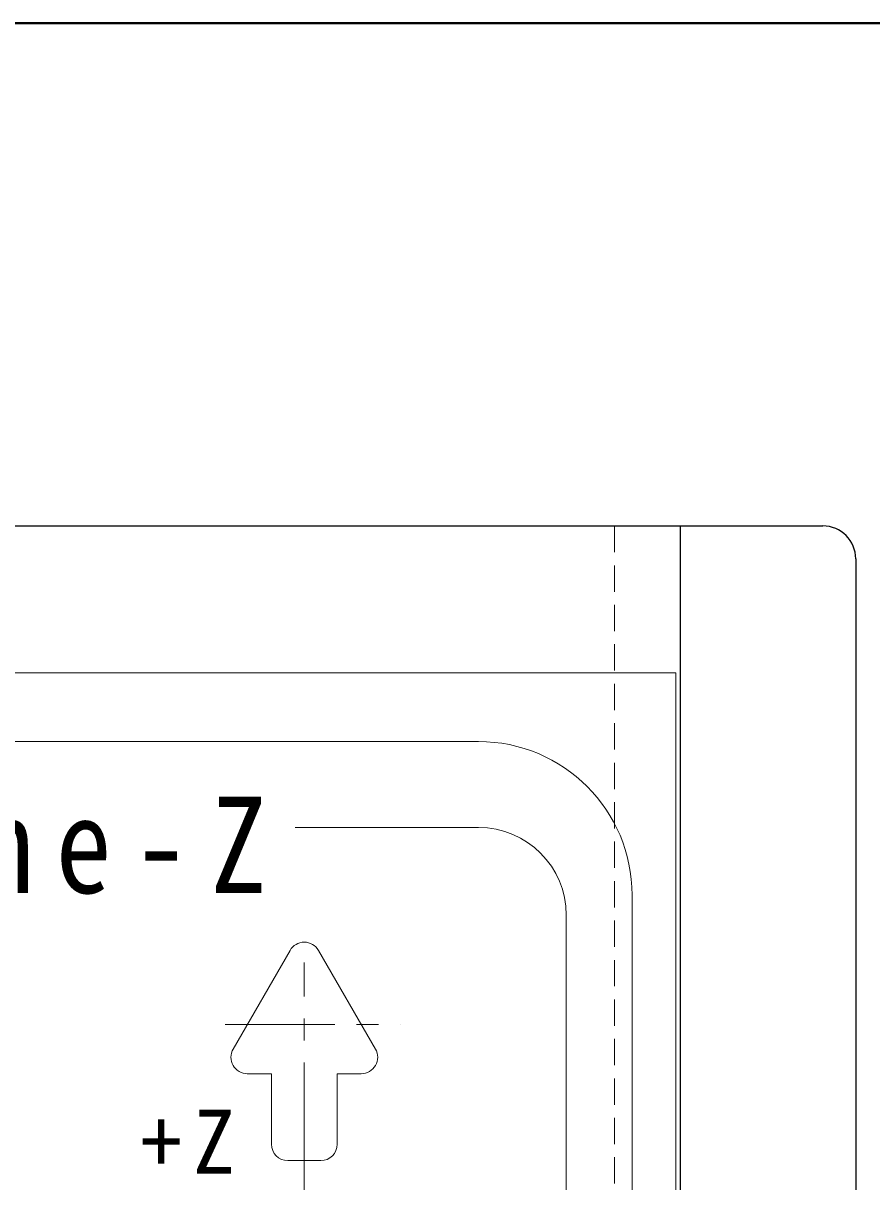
# Model space of a CAD drawing. Units: millimetres on the paper. Extents: x -288 to 1485, y -698 to 177.
# Drawn here: x -86.3 to -47.6, y 120.3 to 173.1 of the extents above; entities that cross this region are included whole.
import ezdxf

# ---------------------------------------------------------------- set-up
doc = ezdxf.new("R2010")
doc.units = ezdxf.units.MM
doc.linetypes.add('CHAIN1', pattern=[8, 5, -1, 1, -1])
doc.linetypes.add('DASHED1', pattern=[1.8, 1.2, -0.6])
for name, color, linetype, lineweight in [('0-1_外形1', 3, 'Continuous', 25), ('0-8_陰線', 4, 'DASHED1', 9), ('0-9_中心線', 3, 'Continuous', 25), ('0-A_寸法文字', 1, 'Continuous', 9)]:
    doc.layers.add(name, color=color, linetype=linetype, lineweight=lineweight)
doc.styles.add('ＭＳ ゴシック', font='')
doc.styles.get('ＭＳ ゴシック').set_extended_font_data('MS Gothic')

msp = doc.modelspace()

# ---------------------------------------------------------------- linework, layer by layer
at = {"layer": '0-1_外形1', "color": 5, "lineweight": 40}
msp.add_line((-33.701, 173.124), (-288.417, 173.124), dxfattribs=at)
at = {"layer": '0-1_外形1'}
for p, q in [((-242.864, 150.192), (-49.864, 150.192)), ((-56.364, 17.592), (-56.364, 150.192)), ((-48.364, 148.692), (-48.364, 19.092))]:
    msp.add_line(p, q, dxfattribs=at)
msp.add_arc((-49.864, 148.692), 1.5, 0, 90, dxfattribs=at)
at = {"layer": '0-8_陰線'}
msp.add_line((-59.364, 17.592), (-59.364, 150.192), dxfattribs=at)
at = {"layer": '0-9_中心線', "color": 4, "linetype": 'CHAIN1', "lineweight": 9}
for p, q in [((-73.514, 120.724), (-73.514, 130.284)), ((-77.126, 127.457), (-69.12, 127.457)), ((-73.514, 121.191), (-73.514, 69.887))]:
    msp.add_line(p, q, dxfattribs=at)
at = {"layer": '0-A_寸法文字'}
for p, q in [((-56.564, 24.292), (-56.564, 143.492)), ((-65.564, 140.357), (-227.364, 140.357)), ((-65.564, 136.438), (-73.935, 136.438)), ((-58.564, 35.236), (-58.564, 133.357)), ((-61.564, 132.438), (-61.564, 71.017)), ((-74.163, 130.832), (-76.761, 126.332)), ((-72.864, 130.832), (-70.266, 126.332)), ((-76.112, 125.207), (-75.014, 125.207)), ((-75.014, 125.207), (-75.014, 121.99)), ((-70.916, 125.207), (-72.014, 125.207)), ((-72.014, 125.207), (-72.014, 121.99)), ((-72.764, 121.24), (-74.264, 121.24))]:
    msp.add_line(p, q, dxfattribs=at)
msp.add_lwpolyline([(-56.564, 143.492), (-236.164, 143.492), (-236.164, 24.292)], dxfattribs=at)
for centre, radius, start, end in [((-65.564, 133.357), 7, 0, 90), ((-65.564, 132.438), 4, 0, 90), ((-73.514, 130.457), 0.75, 30, 150), ((-76.112, 125.957), 0.75, 150, 270), ((-70.916, 125.957), 0.75, 270, 30), ((-74.264, 121.99), 0.75, 180, 270), ((-72.764, 121.99), 0.75, 270, 0)]:
    msp.add_arc(centre, radius, start, end, dxfattribs=at)

# ---------------------------------------------------------------- texts
at = {"layer": '0-A_寸法文字', "color": 5, "insert": (-95.454, 133.375), "char_height": 4.399, "attachment_point": 7, "style": 'ＭＳ ゴシック'}
msp.add_mtext('\\T1.39;\\W0.85;Fine-Z', dxfattribs=at)
at = {"layer": '0-A_寸法文字', "insert": (-80.987, 120.64), "char_height": 2.933, "attachment_point": 7, "style": 'ＭＳ ゴシック'}
msp.add_mtext('\\T1.27;\\W0.95;+Z', dxfattribs=at)

doc.saveas('drawing.dxf')
